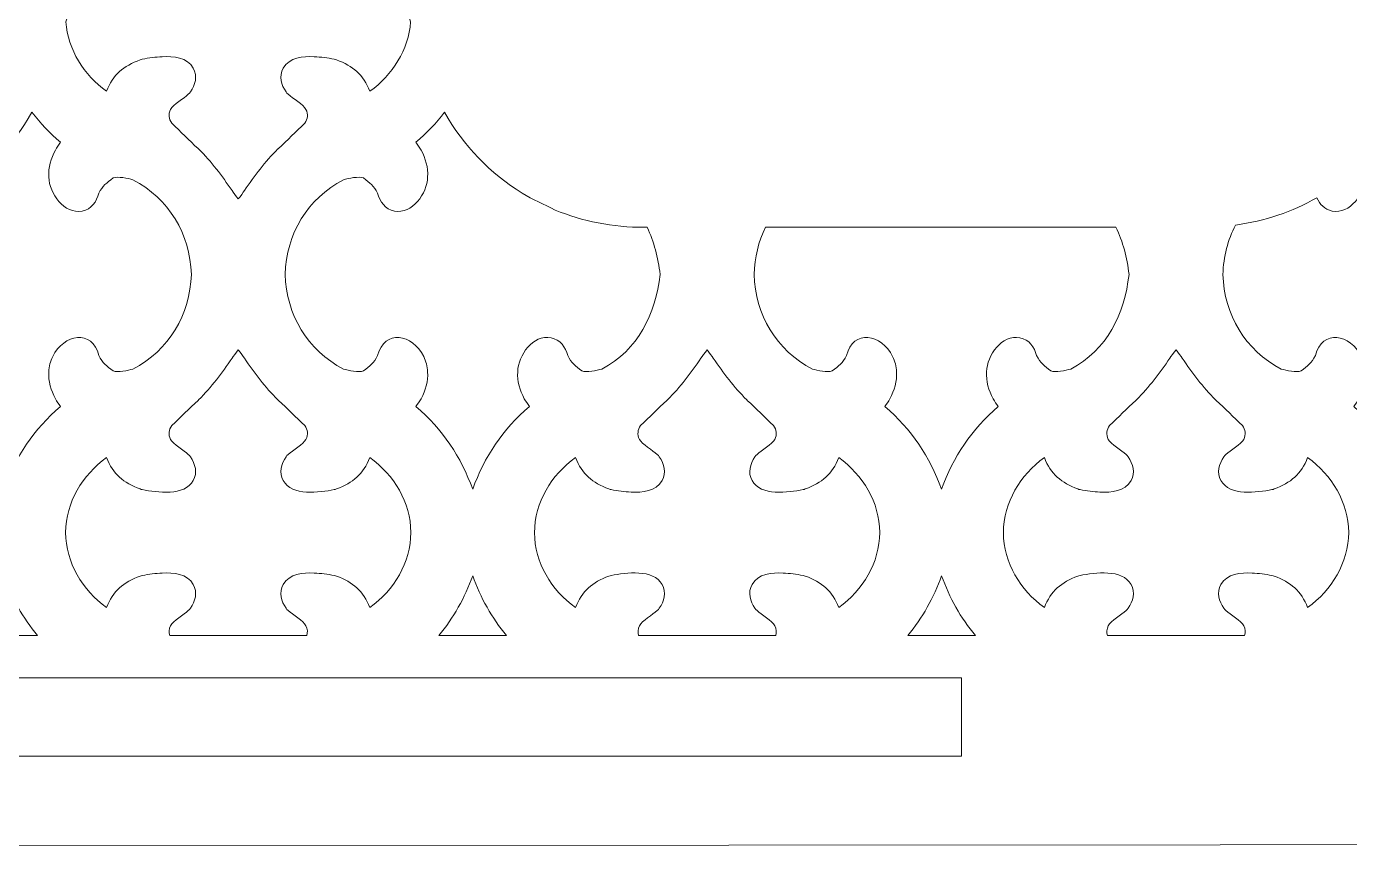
# Model space of a CAD drawing. Header units: centimetres. Extents: x -44 to 44, y -59 to 59.
# Drawn here: x -0.54 to 9.62, y -21.41 to -15.12 of the extents above; entities that cross this region are included whole.
import ezdxf

# ---------------------------------------------------------------- set-up
doc = ezdxf.new("R2010")
doc.units = ezdxf.units.CM
doc.header["$MEASUREMENT"] = 0
doc.layers.add('layer 1', color=7, linetype='Continuous')

msp = doc.modelspace()

# ---------------------------------------------------------------- linework, layer by layer
at = {"layer": 'layer 1', "lineweight": 9}
for points, knots in [([(0.39317, 9.20218), (0.39317, 9.20218), (1.78183, 9.20218), (1.78183, 9.20218), (1.78183, 9.20218), (2.21833, 9.20218), (2.57539, 8.84509), (2.57539, 8.40861), (2.57539, 8.40861), (2.57539, 8.40861), (2.57539, 8.40859), (2.57539, 8.40859), (2.57539, 8.40859), (2.57539, 8.05007), (2.33445, 7.74516), (2.00649, 7.64766), (2.00649, 7.64766), (2.00649, 7.64766), (2.03844, 7.61503), (2.03844, 7.61503), (2.03844, 7.61503), (2.03844, 7.61503), (2.38926, 7.25685), (2.38926, 7.25685), (2.38926, 7.25685), (2.38926, 7.25685), (14.71384, -5.32678), (14.71384, -5.32678), (14.71384, -5.32678), (14.71384, -5.32678), (14.71384, -6.39821), (14.71384, -6.39821), (14.71384, -6.39821), (14.71384, -6.70091), (14.47399, -6.94629), (14.17813, -6.94629), (14.17813, -6.94629), (14.17813, -8.84051), (14.71384, -11.77993), (14.71384, -12.57114), (14.71384, -12.57114), (14.71384, -12.57114), (14.71384, -14.15383), (14.71384, -14.15383), (14.71384, -14.15383), (14.71384, -14.94504), (14.17813, -17.88446), (14.17813, -19.77868), (14.17813, -19.77868), (14.47399, -19.77868), (14.71384, -20.02406), (14.71384, -20.32676), (14.71384, -20.32676), (14.71384, -20.32676), (14.71384, -21.39819), (14.71384, -21.39819), (14.71384, -21.39819), (14.71384, -21.39819), (14.17813, -21.39819), (14.17813, -21.39819), (14.17813, -21.39819), (14.17813, -21.39819), (13.65836, -21.39819), (13.65836, -21.39819), (13.65836, -21.39819), (13.65836, -21.39819), (13.00335, -21.39859), (13.00335, -21.39859), (13.00335, -21.39859), (13.00335, -21.39859), (13.00335, -12.45703), (13.00335, -12.45703), (13.00335, -12.45703), (13.00335, -12.45703), (12.40335, -12.45703), (12.40335, -12.45703), (12.40335, -12.45703), (12.40335, -12.45703), (12.40335, -21.39898), (12.40335, -21.39898), (12.40335, -21.39898), (12.40335, -21.39898), (-10.24476, -21.41336), (-10.24476, -21.41336), (-10.24476, -21.41336), (-10.24476, -21.41336), (-10.24476, -12.45703), (-10.24476, -12.45703), (-10.24476, -12.45703), (-10.24476, -12.45703), (-10.84476, -12.45703), (-10.84476, -12.45703), (-10.84476, -12.45703), (-10.84476, -12.45703), (-10.84476, -21.41374), (-10.84476, -21.41374), (-10.84476, -21.41374), (-10.84476, -21.41374), (-11.49101, -21.41415), (-11.49101, -21.41415), (-11.49101, -21.41415), (-11.49101, -21.41415), (-12.01954, -21.41415), (-12.01954, -21.41415), (-12.01954, -21.41415), (-12.01954, -21.41415), (-12.55526, -21.41415), (-12.55526, -21.41415), (-12.55526, -21.41415), (-12.55526, -21.41415), (-12.55526, -20.34272), (-12.55526, -20.34272), (-12.55526, -20.34272), (-12.55526, -20.04002), (-12.31541, -19.79464), (-12.01954, -19.79464), (-12.01954, -19.79464), (-12.01954, -17.90042), (-12.55526, -14.961), (-12.55526, -14.16979), (-12.55526, -14.16979), (-12.55526, -14.16979), (-12.55526, -12.5871), (-12.55526, -12.5871), (-12.55526, -12.5871), (-12.55526, -11.79589), (-12.01954, -8.85647), (-12.01954, -6.96225), (-12.01954, -6.96225), (-12.31541, -6.96225), (-12.55526, -6.71687), (-12.55526, -6.41417), (-12.55526, -6.41417), (-12.55526, -6.41417), (-12.55526, -5.34274), (-12.55526, -5.34274), (-12.55526, -5.34274), (-12.55526, -5.34274), (0.08501, 7.5624), (0.08501, 7.5624), (0.08501, 7.5624), (0.08501, 7.5624), (0.16851, 7.64769), (0.16851, 7.64769), (0.16851, 7.64769), (-0.15947, 7.74519), (-0.40039, 8.05005), (-0.40039, 8.40859), (-0.40039, 8.40859), (-0.40039, 8.40859), (-0.40039, 8.40861), (-0.40039, 8.40861), (-0.40039, 8.40861), (-0.40039, 8.84509), (-0.04333, 9.20218), (0.39317, 9.20218)], [0, 0, 0, 0, 0.025, 0.025, 0.025, 0.025, 0.05, 0.05, 0.05, 0.05, 0.075, 0.075, 0.075, 0.075, 0.1, 0.1, 0.1, 0.1, 0.125, 0.125, 0.125, 0.125, 0.15, 0.15, 0.15, 0.15, 0.175, 0.175, 0.175, 0.175, 0.2, 0.2, 0.2, 0.2, 0.225, 0.225, 0.225, 0.225, 0.25, 0.25, 0.25, 0.25, 0.275, 0.275, 0.275, 0.275, 0.3, 0.3, 0.3, 0.3, 0.325, 0.325, 0.325, 0.325, 0.35, 0.35, 0.35, 0.35, 0.375, 0.375, 0.375, 0.375, 0.4, 0.4, 0.4, 0.4, 0.425, 0.425, 0.425, 0.425, 0.45, 0.45, 0.45, 0.45, 0.475, 0.475, 0.475, 0.475, 0.5, 0.5, 0.5, 0.5, 0.525, 0.525, 0.525, 0.525, 0.55, 0.55, 0.55, 0.55, 0.575, 0.575, 0.575, 0.575, 0.6, 0.6, 0.6, 0.6, 0.625, 0.625, 0.625, 0.625, 0.65, 0.65, 0.65, 0.65, 0.675, 0.675, 0.675, 0.675, 0.7, 0.7, 0.7, 0.7, 0.725, 0.725, 0.725, 0.725, 0.75, 0.75, 0.75, 0.75, 0.775, 0.775, 0.775, 0.775, 0.8, 0.8, 0.8, 0.8, 0.825, 0.825, 0.825, 0.825, 0.85, 0.85, 0.85, 0.85, 0.875, 0.875, 0.875, 0.875, 0.9, 0.9, 0.9, 0.9, 0.925, 0.925, 0.925, 0.925, 0.95, 0.95, 0.95, 0.95, 1, 1, 1, 1]), ([(-0.21724, -15.02199), (-0.21724, -15.02199), (-0.23674, -15.08342), (-0.23674, -15.08342), (-0.23674, -15.08342), (-0.2202, -15.29912), (-0.09774, -15.49151), (0.07669, -15.61639), (0.07669, -15.61639), (0.12551, -15.48934), (0.20676, -15.42264), (0.33319, -15.37513), (0.33319, -15.37513), (0.33319, -15.37513), (0.34172, -15.37194), (0.34172, -15.37194), (0.34172, -15.37194), (0.34172, -15.37194), (0.35064, -15.37022), (0.35064, -15.37022), (0.35064, -15.37022), (0.40046, -15.36064), (0.45311, -15.35385), (0.5037, -15.35156), (0.5037, -15.35156), (0.58886, -15.34768), (0.69587, -15.35576), (0.74226, -15.43995), (0.74226, -15.43995), (0.77612, -15.50136), (0.75778, -15.56749), (0.72017, -15.62173), (0.72017, -15.62173), (0.72017, -15.62173), (0.71323, -15.63178), (0.71323, -15.63178), (0.71323, -15.63178), (0.71323, -15.63178), (0.70419, -15.63999), (0.70419, -15.63999), (0.70419, -15.63999), (0.67059, -15.67052), (0.58731, -15.71814), (0.56711, -15.75557), (0.56711, -15.75557), (0.55026, -15.79594), (0.55307, -15.82731), (0.57671, -15.86263), (0.57671, -15.86263), (0.64605, -15.92507), (0.70888, -15.99332), (0.77871, -16.0551), (0.77871, -16.0551), (0.77871, -16.0551), (0.78114, -16.05724), (0.78114, -16.05724), (0.78114, -16.05724), (0.78114, -16.05724), (0.78341, -16.05951), (0.78341, -16.05951), (0.78341, -16.05951), (0.8823, -16.15821), (0.96152, -16.26461), (1.0404, -16.37921), (1.0404, -16.37921), (1.04878, -16.3914), (1.06993, -16.42247), (1.0875, -16.44317), (1.0875, -16.44317), (1.10507, -16.42247), (1.12622, -16.3914), (1.1346, -16.37921), (1.1346, -16.37921), (1.21348, -16.26461), (1.2927, -16.15821), (1.39159, -16.05951), (1.39159, -16.05951), (1.39159, -16.05951), (1.39386, -16.05724), (1.39386, -16.05724), (1.39386, -16.05724), (1.39386, -16.05724), (1.39629, -16.0551), (1.39629, -16.0551), (1.39629, -16.0551), (1.46612, -15.99332), (1.52895, -15.92507), (1.59829, -15.86263), (1.59829, -15.86263), (1.62193, -15.82731), (1.62474, -15.79594), (1.60789, -15.75557), (1.60789, -15.75557), (1.58769, -15.71814), (1.50441, -15.67052), (1.47081, -15.63999), (1.47081, -15.63999), (1.47081, -15.63999), (1.46177, -15.63178), (1.46177, -15.63178), (1.46177, -15.63178), (1.46177, -15.63178), (1.45483, -15.62173), (1.45483, -15.62173), (1.45483, -15.62173), (1.41722, -15.56749), (1.39888, -15.50136), (1.43274, -15.43995), (1.43274, -15.43995), (1.47913, -15.35576), (1.58614, -15.34768), (1.6713, -15.35156), (1.6713, -15.35156), (1.72189, -15.35385), (1.77454, -15.36064), (1.82436, -15.37022), (1.82436, -15.37022), (1.82436, -15.37022), (1.83328, -15.37194), (1.83328, -15.37194), (1.83328, -15.37194), (1.83328, -15.37194), (1.84181, -15.37513), (1.84181, -15.37513), (1.84181, -15.37513), (1.96824, -15.42264), (2.04949, -15.48934), (2.09831, -15.61639), (2.09831, -15.61639), (2.27274, -15.49151), (2.3952, -15.29912), (2.41174, -15.08342), (2.41174, -15.08342), (2.41174, -15.08342), (2.39224, -15.02199), (2.39224, -15.02199), (2.39224, -15.02199), (2.39224, -15.02199), (2.41071, -14.98459), (2.41071, -14.98459), (2.41071, -14.98459), (2.39068, -14.77519), (2.26952, -14.58771), (2.09829, -14.46516), (2.09829, -14.46516), (2.04949, -14.59221), (1.96824, -14.65892), (1.84179, -14.70641), (1.84179, -14.70641), (1.84179, -14.70641), (1.8333, -14.70958), (1.8333, -14.70958), (1.8333, -14.70958), (1.8333, -14.70958), (1.82441, -14.71129), (1.82441, -14.71129), (1.82441, -14.71129), (1.71056, -14.73328), (1.49953, -14.76279), (1.43274, -14.64161), (1.43274, -14.64161), (1.39888, -14.58019), (1.41722, -14.51406), (1.45483, -14.45983), (1.45483, -14.45983), (1.45483, -14.45983), (1.46177, -14.44978), (1.46177, -14.44978), (1.46177, -14.44978), (1.46177, -14.44978), (1.47081, -14.44157), (1.47081, -14.44157), (1.47081, -14.44157), (1.50439, -14.41106), (1.58769, -14.36338), (1.60791, -14.32596), (1.60791, -14.32596), (1.62474, -14.28561), (1.62193, -14.25424), (1.59829, -14.21893), (1.59829, -14.21893), (1.52895, -14.15649), (1.46612, -14.08824), (1.39629, -14.02646), (1.39629, -14.02646), (1.39629, -14.02646), (1.39386, -14.02431), (1.39386, -14.02431), (1.39386, -14.02431), (1.39386, -14.02431), (1.39159, -14.02204), (1.39159, -14.02204), (1.39159, -14.02204), (1.2927, -13.92334), (1.21348, -13.81695), (1.1346, -13.70235), (1.1346, -13.70235), (1.12622, -13.69016), (1.10505, -13.65909), (1.0875, -13.63839), (1.0875, -13.63839), (1.06995, -13.65909), (1.04878, -13.69016), (1.0404, -13.70235), (1.0404, -13.70235), (0.96152, -13.81695), (0.8823, -13.92334), (0.78341, -14.02204), (0.78341, -14.02204), (0.78341, -14.02204), (0.78114, -14.02431), (0.78114, -14.02431), (0.78114, -14.02431), (0.78114, -14.02431), (0.77871, -14.02646), (0.77871, -14.02646), (0.77871, -14.02646), (0.70888, -14.08824), (0.64605, -14.15649), (0.57671, -14.21893), (0.57671, -14.21893), (0.55307, -14.25424), (0.55026, -14.28561), (0.56709, -14.32596), (0.56709, -14.32596), (0.58731, -14.36338), (0.67061, -14.41106), (0.70419, -14.44157), (0.70419, -14.44157), (0.70419, -14.44157), (0.71323, -14.44978), (0.71323, -14.44978), (0.71323, -14.44978), (0.71323, -14.44978), (0.72017, -14.45983), (0.72017, -14.45983), (0.72017, -14.45983), (0.75778, -14.51406), (0.77612, -14.58019), (0.74226, -14.64161), (0.74226, -14.64161), (0.67547, -14.76279), (0.46444, -14.73328), (0.35059, -14.71129), (0.35059, -14.71129), (0.35059, -14.71129), (0.3417, -14.70958), (0.3417, -14.70958), (0.3417, -14.70958), (0.3417, -14.70958), (0.33321, -14.70641), (0.33321, -14.70641), (0.33321, -14.70641), (0.20676, -14.65892), (0.12551, -14.59221), (0.07671, -14.46516), (0.07671, -14.46516), (-0.09452, -14.58771), (-0.21568, -14.77519), (-0.23571, -14.98459), (-0.23571, -14.98459), (-0.23571, -14.98459), (-0.21724, -15.02199), (-0.21724, -15.02199)], [0, 0, 0, 0, 0.01492537, 0.01492537, 0.01492537, 0.01492537, 0.02985075, 0.02985075, 0.02985075, 0.02985075, 0.04477612, 0.04477612, 0.04477612, 0.04477612, 0.05970149, 0.05970149, 0.05970149, 0.05970149, 0.07462687, 0.07462687, 0.07462687, 0.07462687, 0.08955224, 0.08955224, 0.08955224, 0.08955224, 0.10447761, 0.10447761, 0.10447761, 0.10447761, 0.11940299, 0.11940299, 0.11940299, 0.11940299, 0.13432836, 0.13432836, 0.13432836, 0.13432836, 0.14925373, 0.14925373, 0.14925373, 0.14925373, 0.1641791, 0.1641791, 0.1641791, 0.1641791, 0.17910448, 0.17910448, 0.17910448, 0.17910448, 0.19402985, 0.19402985, 0.19402985, 0.19402985, 0.20895522, 0.20895522, 0.20895522, 0.20895522, 0.2238806, 0.2238806, 0.2238806, 0.2238806, 0.23880597, 0.23880597, 0.23880597, 0.23880597, 0.25373134, 0.25373134, 0.25373134, 0.25373134, 0.26865672, 0.26865672, 0.26865672, 0.26865672, 0.28358209, 0.28358209, 0.28358209, 0.28358209, 0.29850746, 0.29850746, 0.29850746, 0.29850746, 0.31343284, 0.31343284, 0.31343284, 0.31343284, 0.32835821, 0.32835821, 0.32835821, 0.32835821, 0.34328358, 0.34328358, 0.34328358, 0.34328358, 0.35820896, 0.35820896, 0.35820896, 0.35820896, 0.37313433, 0.37313433, 0.37313433, 0.37313433, 0.3880597, 0.3880597, 0.3880597, 0.3880597, 0.40298507, 0.40298507, 0.40298507, 0.40298507, 0.41791045, 0.41791045, 0.41791045, 0.41791045, 0.43283582, 0.43283582, 0.43283582, 0.43283582, 0.44776119, 0.44776119, 0.44776119, 0.44776119, 0.46268657, 0.46268657, 0.46268657, 0.46268657, 0.47761194, 0.47761194, 0.47761194, 0.47761194, 0.49253731, 0.49253731, 0.49253731, 0.49253731, 0.50746269, 0.50746269, 0.50746269, 0.50746269, 0.52238806, 0.52238806, 0.52238806, 0.52238806, 0.53731343, 0.53731343, 0.53731343, 0.53731343, 0.55223881, 0.55223881, 0.55223881, 0.55223881, 0.56716418, 0.56716418, 0.56716418, 0.56716418, 0.58208955, 0.58208955, 0.58208955, 0.58208955, 0.59701493, 0.59701493, 0.59701493, 0.59701493, 0.6119403, 0.6119403, 0.6119403, 0.6119403, 0.62686567, 0.62686567, 0.62686567, 0.62686567, 0.64179104, 0.64179104, 0.64179104, 0.64179104, 0.65671642, 0.65671642, 0.65671642, 0.65671642, 0.67164179, 0.67164179, 0.67164179, 0.67164179, 0.68656716, 0.68656716, 0.68656716, 0.68656716, 0.70149254, 0.70149254, 0.70149254, 0.70149254, 0.71641791, 0.71641791, 0.71641791, 0.71641791, 0.73134328, 0.73134328, 0.73134328, 0.73134328, 0.74626866, 0.74626866, 0.74626866, 0.74626866, 0.76119403, 0.76119403, 0.76119403, 0.76119403, 0.7761194, 0.7761194, 0.7761194, 0.7761194, 0.79104478, 0.79104478, 0.79104478, 0.79104478, 0.80597015, 0.80597015, 0.80597015, 0.80597015, 0.82089552, 0.82089552, 0.82089552, 0.82089552, 0.8358209, 0.8358209, 0.8358209, 0.8358209, 0.85074627, 0.85074627, 0.85074627, 0.85074627, 0.86567164, 0.86567164, 0.86567164, 0.86567164, 0.88059701, 0.88059701, 0.88059701, 0.88059701, 0.89552239, 0.89552239, 0.89552239, 0.89552239, 0.91044776, 0.91044776, 0.91044776, 0.91044776, 0.92537313, 0.92537313, 0.92537313, 0.92537313, 0.94029851, 0.94029851, 0.94029851, 0.94029851, 0.95522388, 0.95522388, 0.95522388, 0.95522388, 0.97014925, 0.97014925, 0.97014925, 0.97014925, 1, 1, 1, 1]), ([(8.74755, -16.64376), (8.68791, -16.75761), (8.65446, -16.88638), (8.65031, -17.02241), (8.65031, -17.02241), (8.6598, -17.33254), (8.82137, -17.60486), (9.09894, -17.74899), (9.09894, -17.74899), (9.13714, -17.7594), (9.21579, -17.77701), (9.25112, -17.76328), (9.25112, -17.76328), (9.30135, -17.7237), (9.3318, -17.70347), (9.36071, -17.64613), (9.36071, -17.64613), (9.41233, -17.43911), (9.62953, -17.47834), (9.71503, -17.65344), (9.71503, -17.65344), (9.7326, -17.68946), (9.74383, -17.7294), (9.74464, -17.76962), (9.74464, -17.76962), (9.74931, -17.84394), (9.72975, -17.91206), (9.69416, -17.9769), (9.69416, -17.9769), (9.68331, -17.99661), (9.66844, -18.01734), (9.65518, -18.03739), (9.65518, -18.03739), (9.85864, -18.20831), (10.00153, -18.42471), (10.09076, -18.67187), (10.09076, -18.67187), (10.17996, -18.42474), (10.32283, -18.20833), (10.52629, -18.03741), (10.52629, -18.03741), (10.51294, -18.01719), (10.49814, -17.99655), (10.48734, -17.9769), (10.48734, -17.9769), (10.45172, -17.91204), (10.43216, -17.84389), (10.43685, -17.76951), (10.43685, -17.76951), (10.43966, -17.64452), (10.55451, -17.48106), (10.69245, -17.5086), (10.69245, -17.5086), (10.76357, -17.52281), (10.80384, -17.58036), (10.82068, -17.64594), (10.82068, -17.64594), (10.84963, -17.70343), (10.88008, -17.72366), (10.93037, -17.76328), (10.93037, -17.76328), (10.96569, -17.77701), (11.04435, -17.7594), (11.08254, -17.74899), (11.08254, -17.74899), (11.18908, -17.69357), (11.27387, -17.61979), (11.34013, -17.53303), (11.34013, -17.53303), (11.34013, -17.53303), (11.34013, -16.51179), (11.34013, -16.51179), (11.34013, -16.51179), (11.27387, -16.42502), (11.18908, -16.35124), (11.08254, -16.29583), (11.08254, -16.29583), (11.04435, -16.28541), (10.96569, -16.2678), (10.93035, -16.28149), (10.93035, -16.28149), (10.88016, -16.32109), (10.84969, -16.34134), (10.82079, -16.39866), (10.82079, -16.39866), (10.76914, -16.60571), (10.55192, -16.56647), (10.46644, -16.39136), (10.46644, -16.39136), (10.44887, -16.35534), (10.43764, -16.31541), (10.43685, -16.27519), (10.43685, -16.27519), (10.43218, -16.20086), (10.45174, -16.13276), (10.48734, -16.06791), (10.48734, -16.06791), (10.49818, -16.04818), (10.51305, -16.02748), (10.52631, -16.0074), (10.52631, -16.0074), (10.36277, -15.87), (10.2384, -15.70324), (10.14954, -15.51476), (10.14954, -15.51476), (10.05681, -15.76605), (9.91352, -15.98514), (9.73307, -16.16259), (9.73307, -16.16259), (9.74286, -16.19871), (9.74711, -16.23615), (9.74464, -16.2753), (9.74464, -16.2753), (9.74181, -16.40029), (9.62696, -16.56375), (9.48904, -16.53619), (9.48904, -16.53619), (9.43104, -16.5246), (9.39354, -16.48419), (9.37256, -16.43409), (9.37256, -16.43409), (9.18304, -16.54106), (8.97191, -16.61301), (8.74755, -16.64376)], [0, 0, 0, 0, 0.03125, 0.03125, 0.03125, 0.03125, 0.0625, 0.0625, 0.0625, 0.0625, 0.09375, 0.09375, 0.09375, 0.09375, 0.125, 0.125, 0.125, 0.125, 0.15625, 0.15625, 0.15625, 0.15625, 0.1875, 0.1875, 0.1875, 0.1875, 0.21875, 0.21875, 0.21875, 0.21875, 0.25, 0.25, 0.25, 0.25, 0.28125, 0.28125, 0.28125, 0.28125, 0.3125, 0.3125, 0.3125, 0.3125, 0.34375, 0.34375, 0.34375, 0.34375, 0.375, 0.375, 0.375, 0.375, 0.40625, 0.40625, 0.40625, 0.40625, 0.4375, 0.4375, 0.4375, 0.4375, 0.46875, 0.46875, 0.46875, 0.46875, 0.5, 0.5, 0.5, 0.5, 0.53125, 0.53125, 0.53125, 0.53125, 0.5625, 0.5625, 0.5625, 0.5625, 0.59375, 0.59375, 0.59375, 0.59375, 0.625, 0.625, 0.625, 0.625, 0.65625, 0.65625, 0.65625, 0.65625, 0.6875, 0.6875, 0.6875, 0.6875, 0.71875, 0.71875, 0.71875, 0.71875, 0.75, 0.75, 0.75, 0.75, 0.78125, 0.78125, 0.78125, 0.78125, 0.8125, 0.8125, 0.8125, 0.8125, 0.84375, 0.84375, 0.84375, 0.84375, 0.875, 0.875, 0.875, 0.875, 0.90625, 0.90625, 0.90625, 0.90625, 0.9375, 0.9375, 0.9375, 0.9375, 1, 1, 1, 1]), ([(-0.49686, -15.77642), (-0.43354, -15.86031), (-0.36062, -15.93763), (-0.27761, -16.00738), (-0.27761, -16.00738), (-0.29094, -16.02761), (-0.30574, -16.04824), (-0.31654, -16.06791), (-0.31654, -16.06791), (-0.35216, -16.13278), (-0.37172, -16.20092), (-0.36705, -16.27528), (-0.36705, -16.27528), (-0.36424, -16.40029), (-0.24939, -16.56373), (-0.11145, -16.53619), (-0.11145, -16.53619), (-0.04033, -16.52201), (-0.00004, -16.46445), (0.0168, -16.39886), (0.0168, -16.39886), (0.04575, -16.34139), (0.07618, -16.32114), (0.12645, -16.28151), (0.12645, -16.28151), (0.16181, -16.2678), (0.24047, -16.28541), (0.27868, -16.29583), (0.27868, -16.29583), (0.55624, -16.43998), (0.71779, -16.71227), (0.72731, -17.02241), (0.72731, -17.02241), (0.71779, -17.33254), (0.55624, -17.60484), (0.27868, -17.74899), (0.27868, -17.74899), (0.24047, -17.7594), (0.16181, -17.77701), (0.12647, -17.76328), (0.12647, -17.76328), (0.07624, -17.72368), (0.04581, -17.70347), (0.01691, -17.64613), (0.01691, -17.64613), (-0.03474, -17.43911), (-0.25194, -17.47836), (-0.33744, -17.65344), (-0.33744, -17.65344), (-0.35501, -17.68946), (-0.36624, -17.7294), (-0.36705, -17.76962), (-0.36705, -17.76962), (-0.3717, -17.84394), (-0.35216, -17.91206), (-0.31654, -17.97688), (-0.31654, -17.97688), (-0.3057, -17.99661), (-0.29085, -18.01731), (-0.27759, -18.03739), (-0.27759, -18.03739), (-0.48103, -18.20831), (-0.62391, -18.42471), (-0.71314, -18.67185), (-0.71314, -18.67185), (-0.80235, -18.42471), (-0.94524, -18.20833), (-1.14868, -18.03741), (-1.14868, -18.03741), (-1.13535, -18.01719), (-1.12054, -17.99657), (-1.10974, -17.97688), (-1.10974, -17.97688), (-1.07411, -17.91201), (-1.05456, -17.84387), (-1.05924, -17.76954), (-1.05924, -17.76954), (-1.06204, -17.64452), (-1.17692, -17.48106), (-1.31486, -17.5086), (-1.31486, -17.5086), (-1.38598, -17.52281), (-1.42624, -17.58036), (-1.44309, -17.64594), (-1.44309, -17.64594), (-1.47204, -17.70343), (-1.50246, -17.72364), (-1.55278, -17.76328), (-1.55278, -17.76328), (-1.58809, -17.77701), (-1.66676, -17.7594), (-1.70494, -17.74899), (-1.70494, -17.74899), (-1.98688, -17.60233), (-2.11676, -17.32723), (-2.15291, -17.02241), (-2.15291, -17.02241), (-2.13769, -16.89411), (-2.10585, -16.77109), (-2.05309, -16.66069), (-2.05309, -16.66069), (-2.05309, -16.66069), (-2.03149, -16.66074), (-2.03149, -16.66074), (-2.03149, -16.66074), (-1.78903, -16.66131), (-1.55754, -16.61473), (-1.34646, -16.52803), (-1.34646, -16.52803), (-1.26051, -16.48526), (-1.17463, -16.44889), (-1.09243, -16.39836), (-1.09243, -16.39836), (-0.84771, -16.24674), (-0.64264, -16.03479), (-0.49686, -15.77642)], [0, 0, 0, 0, 0.03333333, 0.03333333, 0.03333333, 0.03333333, 0.06666667, 0.06666667, 0.06666667, 0.06666667, 0.1, 0.1, 0.1, 0.1, 0.13333333, 0.13333333, 0.13333333, 0.13333333, 0.16666667, 0.16666667, 0.16666667, 0.16666667, 0.2, 0.2, 0.2, 0.2, 0.23333333, 0.23333333, 0.23333333, 0.23333333, 0.26666667, 0.26666667, 0.26666667, 0.26666667, 0.3, 0.3, 0.3, 0.3, 0.33333333, 0.33333333, 0.33333333, 0.33333333, 0.36666667, 0.36666667, 0.36666667, 0.36666667, 0.4, 0.4, 0.4, 0.4, 0.43333333, 0.43333333, 0.43333333, 0.43333333, 0.46666667, 0.46666667, 0.46666667, 0.46666667, 0.5, 0.5, 0.5, 0.5, 0.53333333, 0.53333333, 0.53333333, 0.53333333, 0.56666667, 0.56666667, 0.56666667, 0.56666667, 0.6, 0.6, 0.6, 0.6, 0.63333333, 0.63333333, 0.63333333, 0.63333333, 0.66666667, 0.66666667, 0.66666667, 0.66666667, 0.7, 0.7, 0.7, 0.7, 0.73333333, 0.73333333, 0.73333333, 0.73333333, 0.76666667, 0.76666667, 0.76666667, 0.76666667, 0.8, 0.8, 0.8, 0.8, 0.83333333, 0.83333333, 0.83333333, 0.83333333, 0.86666667, 0.86666667, 0.86666667, 0.86666667, 0.9, 0.9, 0.9, 0.9, 0.93333333, 0.93333333, 0.93333333, 0.93333333, 1, 1, 1, 1]), ([(2.67186, -15.77642), (2.60854, -15.86031), (2.53562, -15.93763), (2.45261, -16.00738), (2.45261, -16.00738), (2.46594, -16.02761), (2.48074, -16.04824), (2.49154, -16.06791), (2.49154, -16.06791), (2.52716, -16.13278), (2.54672, -16.20092), (2.54205, -16.27528), (2.54205, -16.27528), (2.53924, -16.40029), (2.42439, -16.56373), (2.28645, -16.53619), (2.28645, -16.53619), (2.21533, -16.52201), (2.17504, -16.46445), (2.1582, -16.39886), (2.1582, -16.39886), (2.12925, -16.34139), (2.09882, -16.32114), (2.04855, -16.28151), (2.04855, -16.28151), (2.01319, -16.2678), (1.93453, -16.28541), (1.89632, -16.29583), (1.89632, -16.29583), (1.61876, -16.43998), (1.45721, -16.71227), (1.44769, -17.02241), (1.44769, -17.02241), (1.45721, -17.33254), (1.61876, -17.60484), (1.89632, -17.74899), (1.89632, -17.74899), (1.93453, -17.7594), (2.01319, -17.77701), (2.04853, -17.76328), (2.04853, -17.76328), (2.09876, -17.72368), (2.12919, -17.70347), (2.15809, -17.64613), (2.15809, -17.64613), (2.20974, -17.43911), (2.42694, -17.47836), (2.51244, -17.65344), (2.51244, -17.65344), (2.53001, -17.68946), (2.54124, -17.7294), (2.54205, -17.76962), (2.54205, -17.76962), (2.5467, -17.84394), (2.52716, -17.91206), (2.49154, -17.97688), (2.49154, -17.97688), (2.4807, -17.99661), (2.46585, -18.01731), (2.45259, -18.03739), (2.45259, -18.03739), (2.65603, -18.20831), (2.79891, -18.42471), (2.88814, -18.67185), (2.88814, -18.67185), (2.97735, -18.42471), (3.12024, -18.20833), (3.32368, -18.03741), (3.32368, -18.03741), (3.31035, -18.01719), (3.29554, -17.99657), (3.28474, -17.97688), (3.28474, -17.97688), (3.24911, -17.91201), (3.22956, -17.84387), (3.23424, -17.76954), (3.23424, -17.76954), (3.23704, -17.64452), (3.35192, -17.48106), (3.48986, -17.5086), (3.48986, -17.5086), (3.56098, -17.52281), (3.60124, -17.58036), (3.61809, -17.64594), (3.61809, -17.64594), (3.64704, -17.70343), (3.67746, -17.72364), (3.72778, -17.76328), (3.72778, -17.76328), (3.76309, -17.77701), (3.84176, -17.7594), (3.87994, -17.74899), (3.87994, -17.74899), (4.16188, -17.60233), (4.29176, -17.32723), (4.32791, -17.02241), (4.32791, -17.02241), (4.31269, -16.89411), (4.28085, -16.77109), (4.22809, -16.66069), (4.22809, -16.66069), (4.22809, -16.66069), (4.20649, -16.66074), (4.20649, -16.66074), (4.20649, -16.66074), (3.96403, -16.66131), (3.73254, -16.61473), (3.52146, -16.52803), (3.52146, -16.52803), (3.43551, -16.48526), (3.34963, -16.44889), (3.26743, -16.39836), (3.26743, -16.39836), (3.02271, -16.24674), (2.81764, -16.03479), (2.67186, -15.77642)], [0, 0, 0, 0, 0.03333333, 0.03333333, 0.03333333, 0.03333333, 0.06666667, 0.06666667, 0.06666667, 0.06666667, 0.1, 0.1, 0.1, 0.1, 0.13333333, 0.13333333, 0.13333333, 0.13333333, 0.16666667, 0.16666667, 0.16666667, 0.16666667, 0.2, 0.2, 0.2, 0.2, 0.23333333, 0.23333333, 0.23333333, 0.23333333, 0.26666667, 0.26666667, 0.26666667, 0.26666667, 0.3, 0.3, 0.3, 0.3, 0.33333333, 0.33333333, 0.33333333, 0.33333333, 0.36666667, 0.36666667, 0.36666667, 0.36666667, 0.4, 0.4, 0.4, 0.4, 0.43333333, 0.43333333, 0.43333333, 0.43333333, 0.46666667, 0.46666667, 0.46666667, 0.46666667, 0.5, 0.5, 0.5, 0.5, 0.53333333, 0.53333333, 0.53333333, 0.53333333, 0.56666667, 0.56666667, 0.56666667, 0.56666667, 0.6, 0.6, 0.6, 0.6, 0.63333333, 0.63333333, 0.63333333, 0.63333333, 0.66666667, 0.66666667, 0.66666667, 0.66666667, 0.7, 0.7, 0.7, 0.7, 0.73333333, 0.73333333, 0.73333333, 0.73333333, 0.76666667, 0.76666667, 0.76666667, 0.76666667, 0.8, 0.8, 0.8, 0.8, 0.83333333, 0.83333333, 0.83333333, 0.83333333, 0.86666667, 0.86666667, 0.86666667, 0.86666667, 0.9, 0.9, 0.9, 0.9, 0.93333333, 0.93333333, 0.93333333, 0.93333333, 1, 1, 1, 1]), ([(5.13791, -16.66016), (5.08348, -16.76994), (5.05296, -16.89285), (5.049, -17.02241), (5.049, -17.02241), (5.05849, -17.33254), (5.22006, -17.60486), (5.49763, -17.74899), (5.49763, -17.74899), (5.53584, -17.7594), (5.61448, -17.77701), (5.64984, -17.76328), (5.64984, -17.76328), (5.70006, -17.72368), (5.73049, -17.70347), (5.7594, -17.64613), (5.7594, -17.64613), (5.81104, -17.43911), (6.02824, -17.47836), (6.11374, -17.65344), (6.11374, -17.65344), (6.13131, -17.68946), (6.14254, -17.7294), (6.14336, -17.76962), (6.14336, -17.76962), (6.14801, -17.84396), (6.12844, -17.91206), (6.09283, -17.9769), (6.09283, -17.9769), (6.08201, -17.99661), (6.06714, -18.01731), (6.05387, -18.03737), (6.05387, -18.03737), (6.25734, -18.20831), (6.40022, -18.42471), (6.48945, -18.67187), (6.48945, -18.67187), (6.57866, -18.42474), (6.72152, -18.20833), (6.92496, -18.03744), (6.92496, -18.03744), (6.91164, -18.01721), (6.89683, -17.99657), (6.88603, -17.97688), (6.88603, -17.97688), (6.85041, -17.91201), (6.83085, -17.84387), (6.83554, -17.76951), (6.83554, -17.76951), (6.83837, -17.64452), (6.95321, -17.48109), (7.09114, -17.5086), (7.09114, -17.5086), (7.16226, -17.52281), (7.20253, -17.58036), (7.21937, -17.64594), (7.21937, -17.64594), (7.24832, -17.70343), (7.27879, -17.72366), (7.32909, -17.76328), (7.32909, -17.76328), (7.3644, -17.77701), (7.44304, -17.7594), (7.48123, -17.74899), (7.48123, -17.74899), (7.76319, -17.60233), (7.89302, -17.32723), (7.92921, -17.02241), (7.92921, -17.02241), (7.91396, -16.8939), (7.88205, -16.77066), (7.82912, -16.66011), (7.82912, -16.66011), (7.33614, -16.66007), (6.84315, -16.66074), (6.35019, -16.66074), (6.35019, -16.66074), (5.94604, -16.66074), (5.54196, -16.66029), (5.13791, -16.66016)], [0, 0, 0, 0, 0.04761905, 0.04761905, 0.04761905, 0.04761905, 0.0952381, 0.0952381, 0.0952381, 0.0952381, 0.14285714, 0.14285714, 0.14285714, 0.14285714, 0.19047619, 0.19047619, 0.19047619, 0.19047619, 0.23809524, 0.23809524, 0.23809524, 0.23809524, 0.28571429, 0.28571429, 0.28571429, 0.28571429, 0.33333333, 0.33333333, 0.33333333, 0.33333333, 0.38095238, 0.38095238, 0.38095238, 0.38095238, 0.42857143, 0.42857143, 0.42857143, 0.42857143, 0.47619048, 0.47619048, 0.47619048, 0.47619048, 0.52380952, 0.52380952, 0.52380952, 0.52380952, 0.57142857, 0.57142857, 0.57142857, 0.57142857, 0.61904762, 0.61904762, 0.61904762, 0.61904762, 0.66666667, 0.66666667, 0.66666667, 0.66666667, 0.71428571, 0.71428571, 0.71428571, 0.71428571, 0.76190476, 0.76190476, 0.76190476, 0.76190476, 0.80952381, 0.80952381, 0.80952381, 0.80952381, 0.85714286, 0.85714286, 0.85714286, 0.85714286, 0.9047619, 0.9047619, 0.9047619, 0.9047619, 1, 1, 1, 1]), ([(1.0875, -17.60162), (1.06993, -17.62234), (1.04878, -17.65341), (1.0404, -17.66561), (1.0404, -17.66561), (0.96152, -17.78021), (0.8823, -17.88658), (0.78341, -17.98528), (0.78341, -17.98528), (0.78341, -17.98528), (0.78114, -17.98755), (0.78114, -17.98755), (0.78114, -17.98755), (0.78114, -17.98755), (0.77874, -17.98967), (0.77874, -17.98967), (0.77874, -17.98967), (0.70892, -18.05147), (0.64605, -18.11972), (0.57673, -18.18219), (0.57673, -18.18219), (0.55307, -18.2175), (0.55026, -18.24889), (0.56709, -18.28922), (0.56709, -18.28922), (0.58731, -18.32666), (0.67056, -18.37427), (0.70416, -18.40479), (0.70416, -18.40479), (0.70416, -18.40479), (0.71321, -18.41301), (0.71321, -18.41301), (0.71321, -18.41301), (0.71321, -18.41301), (0.72017, -18.42306), (0.72017, -18.42306), (0.72017, -18.42306), (0.75778, -18.4773), (0.77612, -18.54343), (0.74226, -18.60484), (0.74226, -18.60484), (0.67545, -18.72609), (0.46455, -18.69643), (0.3507, -18.67457), (0.3507, -18.67457), (0.3507, -18.67457), (0.34176, -18.67286), (0.34176, -18.67286), (0.34176, -18.67286), (0.34176, -18.67286), (0.33324, -18.66966), (0.33324, -18.66966), (0.33324, -18.66966), (0.20676, -18.6222), (0.12551, -18.55547), (0.07671, -18.42842), (0.07671, -18.42842), (-0.10944, -18.56164), (-0.23638, -18.77158), (-0.23863, -19.00301), (-0.23863, -19.00301), (-0.23638, -19.2363), (-0.10941, -19.44639), (0.07671, -19.57963), (0.07671, -19.57963), (0.12551, -19.45258), (0.20676, -19.38587), (0.33321, -19.33839), (0.33321, -19.33839), (0.33321, -19.33839), (0.34172, -19.33519), (0.34172, -19.33519), (0.34172, -19.33519), (0.34172, -19.33519), (0.35064, -19.33348), (0.35064, -19.33348), (0.35064, -19.33348), (0.40046, -19.3239), (0.45311, -19.31711), (0.5037, -19.31481), (0.5037, -19.31481), (0.58886, -19.31094), (0.69587, -19.31901), (0.74226, -19.40321), (0.74226, -19.40321), (0.77612, -19.46462), (0.75778, -19.53075), (0.72017, -19.58499), (0.72017, -19.58499), (0.72017, -19.58499), (0.71321, -19.59504), (0.71321, -19.59504), (0.71321, -19.59504), (0.71321, -19.59504), (0.70416, -19.60326), (0.70416, -19.60326), (0.70416, -19.60326), (0.67056, -19.63378), (0.58731, -19.68139), (0.56709, -19.71883), (0.56709, -19.71883), (0.55534, -19.74701), (0.55316, -19.77081), (0.56098, -19.79464), (0.56098, -19.79464), (0.56098, -19.79464), (1.0875, -19.79464), (1.0875, -19.79464), (1.0875, -19.79464), (1.0875, -19.79464), (1.61402, -19.79464), (1.61402, -19.79464), (1.61402, -19.79464), (1.62184, -19.77081), (1.61966, -19.74701), (1.60791, -19.71883), (1.60791, -19.71883), (1.58769, -19.68139), (1.50444, -19.63378), (1.47084, -19.60326), (1.47084, -19.60326), (1.47084, -19.60326), (1.46179, -19.59504), (1.46179, -19.59504), (1.46179, -19.59504), (1.46179, -19.59504), (1.45483, -19.58499), (1.45483, -19.58499), (1.45483, -19.58499), (1.41722, -19.53075), (1.39888, -19.46462), (1.43274, -19.40321), (1.43274, -19.40321), (1.47913, -19.31901), (1.58614, -19.31094), (1.6713, -19.31481), (1.6713, -19.31481), (1.72189, -19.31711), (1.77454, -19.3239), (1.82436, -19.33348), (1.82436, -19.33348), (1.82436, -19.33348), (1.83328, -19.33519), (1.83328, -19.33519), (1.83328, -19.33519), (1.83328, -19.33519), (1.84179, -19.33839), (1.84179, -19.33839), (1.84179, -19.33839), (1.96824, -19.38587), (2.04949, -19.45258), (2.09829, -19.57963), (2.09829, -19.57963), (2.28441, -19.44639), (2.41138, -19.2363), (2.41363, -19.00301), (2.41363, -19.00301), (2.41138, -18.77158), (2.28444, -18.56164), (2.09829, -18.42842), (2.09829, -18.42842), (2.04949, -18.55547), (1.96824, -18.6222), (1.84176, -18.66966), (1.84176, -18.66966), (1.84176, -18.66966), (1.83324, -18.67286), (1.83324, -18.67286), (1.83324, -18.67286), (1.83324, -18.67286), (1.8243, -18.67457), (1.8243, -18.67457), (1.8243, -18.67457), (1.71045, -18.69643), (1.49955, -18.72609), (1.43274, -18.60484), (1.43274, -18.60484), (1.39888, -18.54343), (1.41722, -18.4773), (1.45483, -18.42306), (1.45483, -18.42306), (1.45483, -18.42306), (1.46179, -18.41301), (1.46179, -18.41301), (1.46179, -18.41301), (1.46179, -18.41301), (1.47084, -18.40479), (1.47084, -18.40479), (1.47084, -18.40479), (1.50444, -18.37427), (1.58769, -18.32666), (1.60791, -18.28922), (1.60791, -18.28922), (1.62474, -18.24889), (1.62193, -18.2175), (1.59827, -18.18219), (1.59827, -18.18219), (1.52895, -18.11972), (1.46608, -18.05147), (1.39626, -17.98967), (1.39626, -17.98967), (1.39626, -17.98967), (1.39386, -17.98755), (1.39386, -17.98755), (1.39386, -17.98755), (1.39386, -17.98755), (1.39159, -17.98528), (1.39159, -17.98528), (1.39159, -17.98528), (1.2927, -17.88658), (1.21348, -17.78021), (1.1346, -17.66561), (1.1346, -17.66561), (1.12622, -17.65341), (1.10507, -17.62234), (1.0875, -17.60162)], [0, 0, 0, 0, 0.01818182, 0.01818182, 0.01818182, 0.01818182, 0.03636364, 0.03636364, 0.03636364, 0.03636364, 0.05454545, 0.05454545, 0.05454545, 0.05454545, 0.07272727, 0.07272727, 0.07272727, 0.07272727, 0.09090909, 0.09090909, 0.09090909, 0.09090909, 0.10909091, 0.10909091, 0.10909091, 0.10909091, 0.12727273, 0.12727273, 0.12727273, 0.12727273, 0.14545455, 0.14545455, 0.14545455, 0.14545455, 0.16363636, 0.16363636, 0.16363636, 0.16363636, 0.18181818, 0.18181818, 0.18181818, 0.18181818, 0.2, 0.2, 0.2, 0.2, 0.21818182, 0.21818182, 0.21818182, 0.21818182, 0.23636364, 0.23636364, 0.23636364, 0.23636364, 0.25454545, 0.25454545, 0.25454545, 0.25454545, 0.27272727, 0.27272727, 0.27272727, 0.27272727, 0.29090909, 0.29090909, 0.29090909, 0.29090909, 0.30909091, 0.30909091, 0.30909091, 0.30909091, 0.32727273, 0.32727273, 0.32727273, 0.32727273, 0.34545455, 0.34545455, 0.34545455, 0.34545455, 0.36363636, 0.36363636, 0.36363636, 0.36363636, 0.38181818, 0.38181818, 0.38181818, 0.38181818, 0.4, 0.4, 0.4, 0.4, 0.41818182, 0.41818182, 0.41818182, 0.41818182, 0.43636364, 0.43636364, 0.43636364, 0.43636364, 0.45454545, 0.45454545, 0.45454545, 0.45454545, 0.47272727, 0.47272727, 0.47272727, 0.47272727, 0.49090909, 0.49090909, 0.49090909, 0.49090909, 0.50909091, 0.50909091, 0.50909091, 0.50909091, 0.52727273, 0.52727273, 0.52727273, 0.52727273, 0.54545455, 0.54545455, 0.54545455, 0.54545455, 0.56363636, 0.56363636, 0.56363636, 0.56363636, 0.58181818, 0.58181818, 0.58181818, 0.58181818, 0.6, 0.6, 0.6, 0.6, 0.61818182, 0.61818182, 0.61818182, 0.61818182, 0.63636364, 0.63636364, 0.63636364, 0.63636364, 0.65454545, 0.65454545, 0.65454545, 0.65454545, 0.67272727, 0.67272727, 0.67272727, 0.67272727, 0.69090909, 0.69090909, 0.69090909, 0.69090909, 0.70909091, 0.70909091, 0.70909091, 0.70909091, 0.72727273, 0.72727273, 0.72727273, 0.72727273, 0.74545455, 0.74545455, 0.74545455, 0.74545455, 0.76363636, 0.76363636, 0.76363636, 0.76363636, 0.78181818, 0.78181818, 0.78181818, 0.78181818, 0.8, 0.8, 0.8, 0.8, 0.81818182, 0.81818182, 0.81818182, 0.81818182, 0.83636364, 0.83636364, 0.83636364, 0.83636364, 0.85454545, 0.85454545, 0.85454545, 0.85454545, 0.87272727, 0.87272727, 0.87272727, 0.87272727, 0.89090909, 0.89090909, 0.89090909, 0.89090909, 0.90909091, 0.90909091, 0.90909091, 0.90909091, 0.92727273, 0.92727273, 0.92727273, 0.92727273, 0.94545455, 0.94545455, 0.94545455, 0.94545455, 0.96363636, 0.96363636, 0.96363636, 0.96363636, 1, 1, 1, 1]), ([(5.21533, -19.79464), (5.22313, -19.77081), (5.22096, -19.74701), (5.20922, -19.71883), (5.20922, -19.71883), (5.18895, -19.68137), (5.10574, -19.6338), (5.07214, -19.60326), (5.07214, -19.60326), (5.07214, -19.60326), (5.0631, -19.59504), (5.0631, -19.59504), (5.0631, -19.59504), (5.0631, -19.59504), (5.05614, -19.58499), (5.05614, -19.58499), (5.05614, -19.58499), (5.01853, -19.53075), (5.00019, -19.46462), (5.03404, -19.40321), (5.03404, -19.40321), (5.08044, -19.31901), (5.18745, -19.31094), (5.27261, -19.31481), (5.27261, -19.31481), (5.3232, -19.31711), (5.37585, -19.3239), (5.42567, -19.33348), (5.42567, -19.33348), (5.42567, -19.33348), (5.43459, -19.33519), (5.43459, -19.33519), (5.43459, -19.33519), (5.43459, -19.33519), (5.44309, -19.33839), (5.44309, -19.33839), (5.44309, -19.33839), (5.56954, -19.38587), (5.6508, -19.45258), (5.69959, -19.57963), (5.69959, -19.57963), (5.88572, -19.44639), (6.01269, -19.2363), (6.01494, -19.00301), (6.01494, -19.00301), (6.01269, -18.77156), (5.88574, -18.56164), (5.69959, -18.42844), (5.69959, -18.42844), (5.65078, -18.55547), (5.56952, -18.6222), (5.44307, -18.66966), (5.44307, -18.66966), (5.44307, -18.66966), (5.43454, -18.67286), (5.43454, -18.67286), (5.43454, -18.67286), (5.43454, -18.67286), (5.42561, -18.67457), (5.42561, -18.67457), (5.42561, -18.67457), (5.31176, -18.69643), (5.10086, -18.72609), (5.03404, -18.60484), (5.03404, -18.60484), (5.00019, -18.54343), (5.01853, -18.4773), (5.05614, -18.42306), (5.05614, -18.42306), (5.05614, -18.42306), (5.0631, -18.41301), (5.0631, -18.41301), (5.0631, -18.41301), (5.0631, -18.41301), (5.07214, -18.40479), (5.07214, -18.40479), (5.07214, -18.40479), (5.10574, -18.37425), (5.18895, -18.32668), (5.20922, -18.28922), (5.20922, -18.28922), (5.22602, -18.24889), (5.22324, -18.2175), (5.19958, -18.18219), (5.19958, -18.18219), (5.13026, -18.11972), (5.06736, -18.05147), (4.99755, -17.98967), (4.99755, -17.98967), (4.99755, -17.98967), (4.99515, -17.98755), (4.99515, -17.98755), (4.99515, -17.98755), (4.99515, -17.98755), (4.99288, -17.98528), (4.99288, -17.98528), (4.99288, -17.98528), (4.89399, -17.88658), (4.81479, -17.78021), (4.73591, -17.66561), (4.73591, -17.66561), (4.72753, -17.65341), (4.70638, -17.62236), (4.68881, -17.60162), (4.68881, -17.60162), (4.67124, -17.62236), (4.65006, -17.65344), (4.64166, -17.66563), (4.64166, -17.66563), (4.56276, -17.78021), (4.48361, -17.88658), (4.38471, -17.98528), (4.38471, -17.98528), (4.38471, -17.98528), (4.38244, -17.98755), (4.38244, -17.98755), (4.38244, -17.98755), (4.38244, -17.98755), (4.38004, -17.98967), (4.38004, -17.98967), (4.38004, -17.98967), (4.31023, -18.05147), (4.24734, -18.11972), (4.17801, -18.18219), (4.17801, -18.18219), (4.15436, -18.2175), (4.15155, -18.24889), (4.16837, -18.28922), (4.16837, -18.28922), (4.1886, -18.32666), (4.27185, -18.37427), (4.30545, -18.40479), (4.30545, -18.40479), (4.30545, -18.40479), (4.31449, -18.41301), (4.31449, -18.41301), (4.31449, -18.41301), (4.31449, -18.41301), (4.32146, -18.42306), (4.32146, -18.42306), (4.32146, -18.42306), (4.35906, -18.4773), (4.37741, -18.54343), (4.34355, -18.60484), (4.34355, -18.60484), (4.29716, -18.68904), (4.19014, -18.69709), (4.10499, -18.69324), (4.10499, -18.69324), (4.05437, -18.69092), (4.00183, -18.68415), (3.95199, -18.67457), (3.95199, -18.67457), (3.95199, -18.67457), (3.94305, -18.67286), (3.94305, -18.67286), (3.94305, -18.67286), (3.94305, -18.67286), (3.93452, -18.66966), (3.93452, -18.66966), (3.93452, -18.66966), (3.80805, -18.6222), (3.72681, -18.55547), (3.678, -18.42842), (3.678, -18.42842), (3.49185, -18.56166), (3.36491, -18.77177), (3.36266, -19.00506), (3.36266, -19.00506), (3.36491, -19.23649), (3.49187, -19.44641), (3.678, -19.57963), (3.678, -19.57963), (3.72681, -19.4526), (3.80805, -19.38587), (3.9345, -19.33839), (3.9345, -19.33839), (3.9345, -19.33839), (3.94301, -19.33519), (3.94301, -19.33519), (3.94301, -19.33519), (3.94301, -19.33519), (3.95192, -19.33348), (3.95192, -19.33348), (3.95192, -19.33348), (4.06575, -19.31158), (4.27674, -19.28199), (4.34355, -19.40321), (4.34355, -19.40321), (4.37741, -19.46462), (4.35906, -19.53075), (4.32146, -19.58499), (4.32146, -19.58499), (4.32146, -19.58499), (4.31449, -19.59504), (4.31449, -19.59504), (4.31449, -19.59504), (4.31449, -19.59504), (4.30545, -19.60326), (4.30545, -19.60326), (4.30545, -19.60326), (4.27185, -19.63378), (4.1886, -19.68139), (4.16837, -19.71883), (4.16837, -19.71883), (4.15663, -19.74701), (4.15444, -19.77081), (4.16226, -19.79464), (4.16226, -19.79464), (4.16226, -19.79464), (5.21533, -19.79464), (5.21533, -19.79464)], [0, 0, 0, 0, 0.01851852, 0.01851852, 0.01851852, 0.01851852, 0.03703704, 0.03703704, 0.03703704, 0.03703704, 0.05555556, 0.05555556, 0.05555556, 0.05555556, 0.07407407, 0.07407407, 0.07407407, 0.07407407, 0.09259259, 0.09259259, 0.09259259, 0.09259259, 0.11111111, 0.11111111, 0.11111111, 0.11111111, 0.12962963, 0.12962963, 0.12962963, 0.12962963, 0.14814815, 0.14814815, 0.14814815, 0.14814815, 0.16666667, 0.16666667, 0.16666667, 0.16666667, 0.18518519, 0.18518519, 0.18518519, 0.18518519, 0.2037037, 0.2037037, 0.2037037, 0.2037037, 0.22222222, 0.22222222, 0.22222222, 0.22222222, 0.24074074, 0.24074074, 0.24074074, 0.24074074, 0.25925926, 0.25925926, 0.25925926, 0.25925926, 0.27777778, 0.27777778, 0.27777778, 0.27777778, 0.2962963, 0.2962963, 0.2962963, 0.2962963, 0.31481481, 0.31481481, 0.31481481, 0.31481481, 0.33333333, 0.33333333, 0.33333333, 0.33333333, 0.35185185, 0.35185185, 0.35185185, 0.35185185, 0.37037037, 0.37037037, 0.37037037, 0.37037037, 0.38888889, 0.38888889, 0.38888889, 0.38888889, 0.40740741, 0.40740741, 0.40740741, 0.40740741, 0.42592593, 0.42592593, 0.42592593, 0.42592593, 0.44444444, 0.44444444, 0.44444444, 0.44444444, 0.46296296, 0.46296296, 0.46296296, 0.46296296, 0.48148148, 0.48148148, 0.48148148, 0.48148148, 0.5, 0.5, 0.5, 0.5, 0.51851852, 0.51851852, 0.51851852, 0.51851852, 0.53703704, 0.53703704, 0.53703704, 0.53703704, 0.55555556, 0.55555556, 0.55555556, 0.55555556, 0.57407407, 0.57407407, 0.57407407, 0.57407407, 0.59259259, 0.59259259, 0.59259259, 0.59259259, 0.61111111, 0.61111111, 0.61111111, 0.61111111, 0.62962963, 0.62962963, 0.62962963, 0.62962963, 0.64814815, 0.64814815, 0.64814815, 0.64814815, 0.66666667, 0.66666667, 0.66666667, 0.66666667, 0.68518519, 0.68518519, 0.68518519, 0.68518519, 0.7037037, 0.7037037, 0.7037037, 0.7037037, 0.72222222, 0.72222222, 0.72222222, 0.72222222, 0.74074074, 0.74074074, 0.74074074, 0.74074074, 0.75925926, 0.75925926, 0.75925926, 0.75925926, 0.77777778, 0.77777778, 0.77777778, 0.77777778, 0.7962963, 0.7962963, 0.7962963, 0.7962963, 0.81481481, 0.81481481, 0.81481481, 0.81481481, 0.83333333, 0.83333333, 0.83333333, 0.83333333, 0.85185185, 0.85185185, 0.85185185, 0.85185185, 0.87037037, 0.87037037, 0.87037037, 0.87037037, 0.88888889, 0.88888889, 0.88888889, 0.88888889, 0.90740741, 0.90740741, 0.90740741, 0.90740741, 0.92592593, 0.92592593, 0.92592593, 0.92592593, 0.94444444, 0.94444444, 0.94444444, 0.94444444, 0.96296296, 0.96296296, 0.96296296, 0.96296296, 1, 1, 1, 1]), ([(8.81664, -19.79464), (8.82444, -19.77081), (8.82225, -19.74701), (8.81051, -19.71883), (8.81051, -19.71883), (8.79028, -19.68139), (8.70703, -19.63378), (8.67343, -19.60324), (8.67343, -19.60324), (8.67343, -19.60324), (8.66439, -19.59504), (8.66439, -19.59504), (8.66439, -19.59504), (8.66439, -19.59504), (8.65744, -19.58499), (8.65744, -19.58499), (8.65744, -19.58499), (8.61984, -19.53075), (8.60149, -19.46462), (8.63535, -19.40321), (8.63535, -19.40321), (8.68174, -19.31901), (8.78876, -19.31094), (8.87391, -19.31481), (8.87391, -19.31481), (8.92451, -19.31713), (8.97714, -19.3239), (9.02696, -19.33348), (9.02696, -19.33348), (9.02696, -19.33348), (9.03589, -19.33519), (9.03589, -19.33519), (9.03589, -19.33519), (9.03589, -19.33519), (9.0444, -19.33839), (9.0444, -19.33839), (9.0444, -19.33839), (9.17085, -19.38587), (9.25206, -19.45258), (9.3009, -19.57963), (9.3009, -19.57963), (9.48701, -19.44636), (9.61399, -19.2363), (9.61624, -19.00301), (9.61624, -19.00301), (9.61399, -18.77158), (9.48703, -18.56164), (9.3009, -18.42844), (9.3009, -18.42844), (9.25206, -18.55547), (9.17085, -18.6222), (9.04438, -18.66966), (9.04438, -18.66966), (9.04438, -18.66966), (9.03585, -18.67288), (9.03585, -18.67288), (9.03585, -18.67288), (9.03585, -18.67288), (9.02689, -18.67459), (9.02689, -18.67459), (9.02689, -18.67459), (8.91306, -18.69641), (8.70219, -18.72611), (8.63535, -18.60484), (8.63535, -18.60484), (8.60149, -18.54343), (8.61984, -18.4773), (8.65744, -18.42306), (8.65744, -18.42306), (8.65744, -18.42306), (8.66439, -18.41301), (8.66439, -18.41301), (8.66439, -18.41301), (8.66439, -18.41301), (8.67343, -18.40481), (8.67343, -18.40481), (8.67343, -18.40481), (8.70703, -18.37427), (8.79028, -18.32666), (8.81051, -18.28922), (8.81051, -18.28922), (8.82733, -18.24889), (8.82454, -18.2175), (8.80089, -18.18219), (8.80089, -18.18219), (8.73156, -18.11972), (8.66867, -18.05147), (8.59886, -17.98967), (8.59886, -17.98967), (8.59886, -17.98967), (8.59646, -17.98755), (8.59646, -17.98755), (8.59646, -17.98755), (8.59646, -17.98755), (8.59419, -17.98528), (8.59419, -17.98528), (8.59419, -17.98528), (8.49529, -17.88658), (8.41611, -17.78021), (8.33724, -17.66561), (8.33724, -17.66561), (8.32884, -17.65344), (8.30766, -17.62234), (8.29009, -17.60162), (8.29009, -17.60162), (8.27252, -17.62234), (8.25137, -17.65344), (8.24299, -17.66561), (8.24299, -17.66561), (8.16411, -17.78021), (8.08491, -17.88658), (7.98602, -17.98528), (7.98602, -17.98528), (7.98602, -17.98528), (7.98375, -17.98755), (7.98375, -17.98755), (7.98375, -17.98755), (7.98375, -17.98755), (7.98135, -17.98967), (7.98135, -17.98967), (7.98135, -17.98967), (7.91154, -18.05147), (7.84862, -18.1197), (7.7793, -18.18216), (7.7793, -18.18216), (7.75566, -18.21748), (7.75286, -18.24889), (7.76968, -18.28922), (7.76968, -18.28922), (7.78991, -18.32666), (7.87316, -18.37427), (7.90676, -18.40479), (7.90676, -18.40479), (7.90676, -18.40479), (7.9158, -18.41301), (7.9158, -18.41301), (7.9158, -18.41301), (7.9158, -18.41301), (7.92276, -18.42306), (7.92276, -18.42306), (7.92276, -18.42306), (7.96037, -18.4773), (7.97871, -18.54343), (7.94486, -18.60484), (7.94486, -18.60484), (7.89846, -18.68904), (7.79145, -18.69709), (7.70629, -18.69324), (7.70629, -18.69324), (7.65568, -18.69092), (7.60314, -18.68415), (7.55329, -18.67457), (7.55329, -18.67457), (7.55329, -18.67457), (7.54436, -18.67286), (7.54436, -18.67286), (7.54436, -18.67286), (7.54436, -18.67286), (7.53583, -18.66966), (7.53583, -18.66966), (7.53583, -18.66966), (7.40936, -18.6222), (7.32812, -18.55547), (7.27929, -18.42842), (7.27929, -18.42842), (7.09316, -18.56166), (6.96617, -18.77177), (6.96392, -19.00506), (6.96392, -19.00506), (6.96617, -19.23649), (7.09316, -19.44641), (7.27929, -19.57963), (7.27929, -19.57963), (7.32812, -19.45258), (7.40936, -19.38587), (7.53583, -19.33839), (7.53583, -19.33839), (7.53583, -19.33839), (7.54431, -19.33519), (7.54431, -19.33519), (7.54431, -19.33519), (7.54431, -19.33519), (7.55323, -19.33348), (7.55323, -19.33348), (7.55323, -19.33348), (7.66706, -19.31158), (7.87804, -19.28199), (7.94486, -19.40321), (7.94486, -19.40321), (7.97871, -19.46462), (7.96037, -19.53075), (7.92276, -19.58499), (7.92276, -19.58499), (7.92276, -19.58499), (7.9158, -19.59504), (7.9158, -19.59504), (7.9158, -19.59504), (7.9158, -19.59504), (7.90676, -19.60326), (7.90676, -19.60326), (7.90676, -19.60326), (7.87316, -19.63378), (7.78991, -19.68139), (7.76968, -19.71883), (7.76968, -19.71883), (7.75794, -19.74701), (7.75575, -19.77081), (7.76357, -19.79464), (7.76357, -19.79464), (7.76357, -19.79464), (8.81664, -19.79464), (8.81664, -19.79464)], [0, 0, 0, 0, 0.01851852, 0.01851852, 0.01851852, 0.01851852, 0.03703704, 0.03703704, 0.03703704, 0.03703704, 0.05555556, 0.05555556, 0.05555556, 0.05555556, 0.07407407, 0.07407407, 0.07407407, 0.07407407, 0.09259259, 0.09259259, 0.09259259, 0.09259259, 0.11111111, 0.11111111, 0.11111111, 0.11111111, 0.12962963, 0.12962963, 0.12962963, 0.12962963, 0.14814815, 0.14814815, 0.14814815, 0.14814815, 0.16666667, 0.16666667, 0.16666667, 0.16666667, 0.18518519, 0.18518519, 0.18518519, 0.18518519, 0.2037037, 0.2037037, 0.2037037, 0.2037037, 0.22222222, 0.22222222, 0.22222222, 0.22222222, 0.24074074, 0.24074074, 0.24074074, 0.24074074, 0.25925926, 0.25925926, 0.25925926, 0.25925926, 0.27777778, 0.27777778, 0.27777778, 0.27777778, 0.2962963, 0.2962963, 0.2962963, 0.2962963, 0.31481481, 0.31481481, 0.31481481, 0.31481481, 0.33333333, 0.33333333, 0.33333333, 0.33333333, 0.35185185, 0.35185185, 0.35185185, 0.35185185, 0.37037037, 0.37037037, 0.37037037, 0.37037037, 0.38888889, 0.38888889, 0.38888889, 0.38888889, 0.40740741, 0.40740741, 0.40740741, 0.40740741, 0.42592593, 0.42592593, 0.42592593, 0.42592593, 0.44444444, 0.44444444, 0.44444444, 0.44444444, 0.46296296, 0.46296296, 0.46296296, 0.46296296, 0.48148148, 0.48148148, 0.48148148, 0.48148148, 0.5, 0.5, 0.5, 0.5, 0.51851852, 0.51851852, 0.51851852, 0.51851852, 0.53703704, 0.53703704, 0.53703704, 0.53703704, 0.55555556, 0.55555556, 0.55555556, 0.55555556, 0.57407407, 0.57407407, 0.57407407, 0.57407407, 0.59259259, 0.59259259, 0.59259259, 0.59259259, 0.61111111, 0.61111111, 0.61111111, 0.61111111, 0.62962963, 0.62962963, 0.62962963, 0.62962963, 0.64814815, 0.64814815, 0.64814815, 0.64814815, 0.66666667, 0.66666667, 0.66666667, 0.66666667, 0.68518519, 0.68518519, 0.68518519, 0.68518519, 0.7037037, 0.7037037, 0.7037037, 0.7037037, 0.72222222, 0.72222222, 0.72222222, 0.72222222, 0.74074074, 0.74074074, 0.74074074, 0.74074074, 0.75925926, 0.75925926, 0.75925926, 0.75925926, 0.77777778, 0.77777778, 0.77777778, 0.77777778, 0.7962963, 0.7962963, 0.7962963, 0.7962963, 0.81481481, 0.81481481, 0.81481481, 0.81481481, 0.83333333, 0.83333333, 0.83333333, 0.83333333, 0.85185185, 0.85185185, 0.85185185, 0.85185185, 0.87037037, 0.87037037, 0.87037037, 0.87037037, 0.88888889, 0.88888889, 0.88888889, 0.88888889, 0.90740741, 0.90740741, 0.90740741, 0.90740741, 0.92592593, 0.92592593, 0.92592593, 0.92592593, 0.94444444, 0.94444444, 0.94444444, 0.94444444, 0.96296296, 0.96296296, 0.96296296, 0.96296296, 1, 1, 1, 1]), ([(-0.97311, -19.79464), (-0.85989, -19.65915), (-0.774, -19.50474), (-0.71314, -19.33618), (-0.71314, -19.33618), (-0.65229, -19.50474), (-0.56642, -19.65915), (-0.45321, -19.79464), (-0.45321, -19.79464), (-0.45321, -19.79464), (-0.97311, -19.79464), (-0.97311, -19.79464)], [0, 0, 0, 0, 0.25, 0.25, 0.25, 0.25, 0.5, 0.5, 0.5, 0.5, 1, 1, 1, 1]), ([(3.14811, -19.79464), (3.03489, -19.65915), (2.949, -19.50474), (2.88814, -19.33618), (2.88814, -19.33618), (2.82729, -19.50474), (2.74142, -19.65915), (2.62821, -19.79464), (2.62821, -19.79464), (2.62821, -19.79464), (3.14811, -19.79464), (3.14811, -19.79464)], [0, 0, 0, 0, 0.25, 0.25, 0.25, 0.25, 0.5, 0.5, 0.5, 0.5, 1, 1, 1, 1]), ([(6.7494, -19.79464), (6.63619, -19.65915), (6.55029, -19.50474), (6.48945, -19.33616), (6.48945, -19.33616), (6.42859, -19.50474), (6.34273, -19.65915), (6.22952, -19.79464), (6.22952, -19.79464), (6.22952, -19.79464), (6.7494, -19.79464), (6.7494, -19.79464)], [0, 0, 0, 0, 0.25, 0.25, 0.25, 0.25, 0.5, 0.5, 0.5, 0.5, 1, 1, 1, 1]), ([(-4.48305, -20.12021), (-4.48305, -20.12021), (6.6414, -20.12021), (6.6414, -20.12021), (6.6414, -20.12021), (6.6414, -20.12021), (6.6414, -20.72021), (6.6414, -20.72021), (6.6414, -20.72021), (6.6414, -20.72021), (-4.48305, -20.72021), (-4.48305, -20.72021), (-4.48305, -20.72021), (-4.48305, -20.72021), (-4.48305, -20.12021), (-4.48305, -20.12021)], [0, 0, 0, 0, 0.2, 0.2, 0.2, 0.2, 0.4, 0.4, 0.4, 0.4, 0.6, 0.6, 0.6, 0.6, 1, 1, 1, 1])]:
    msp.add_open_spline(points, degree=3, knots=knots, dxfattribs=at)

doc.saveas('drawing.dxf')
